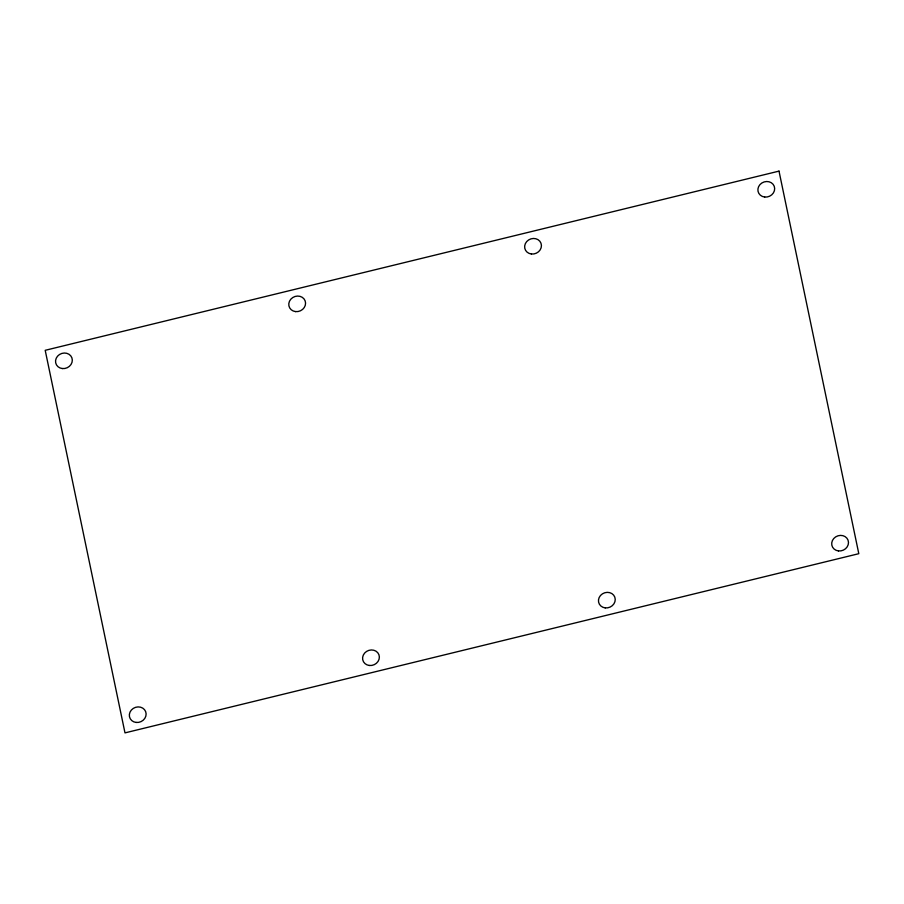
<?xml version="1.0" encoding="UTF-8"?>
<svg xmlns="http://www.w3.org/2000/svg" width="904" height="904" viewBox="0 0 904 904"><rect width="100%" height="100%" fill="white"/><g stroke="black" fill="none" stroke-linecap="round" stroke-linejoin="round"><path stroke-width="1.36" d="M779.011 171.116L45.2 350.311L124.989 732.884L858.8 553.689L779.011 171.116M62.308 368.549A8.52 7.673 -22.2 0 0 71.868 357.747A8.52 7.673 -22.2 0 0 57.585 356.142A8.52 7.673 -22.2 0 0 62.308 368.549M295.551 311.597A8.52 7.673 -22.2 0 0 305.111 300.783A8.52 7.673 -22.2 0 0 290.828 299.179A8.52 7.673 -22.2 0 0 295.551 311.597M531.416 254.001A8.52 7.673 -22.2 0 0 540.976 243.187A8.52 7.673 -22.2 0 0 526.693 241.583A8.52 7.673 -22.2 0 0 531.416 254.001M764.671 197.038A8.52 7.673 -22.2 0 0 774.219 186.235A8.52 7.673 -22.2 0 0 759.936 184.631A8.52 7.673 -22.2 0 0 764.671 197.038M136.12 722.443A8.52 7.673 -22.2 0 0 145.668 711.629A8.52 7.673 -22.2 0 0 131.385 710.024A8.52 7.673 -22.2 0 0 136.12 722.443M369.363 665.48A8.52 7.673 -22.2 0 0 378.912 654.677A8.52 7.673 -22.2 0 0 364.628 653.072A8.52 7.673 -22.2 0 0 369.363 665.48M605.228 607.884A8.52 7.673 -22.2 0 0 614.788 597.081A8.52 7.673 -22.2 0 0 600.505 595.476A8.52 7.673 -22.2 0 0 605.228 607.884M838.471 550.931A8.52 7.673 -22.2 0 0 848.031 540.117A8.52 7.673 -22.2 0 0 833.748 538.513A8.52 7.673 -22.2 0 0 838.471 550.931"/></g></svg>
